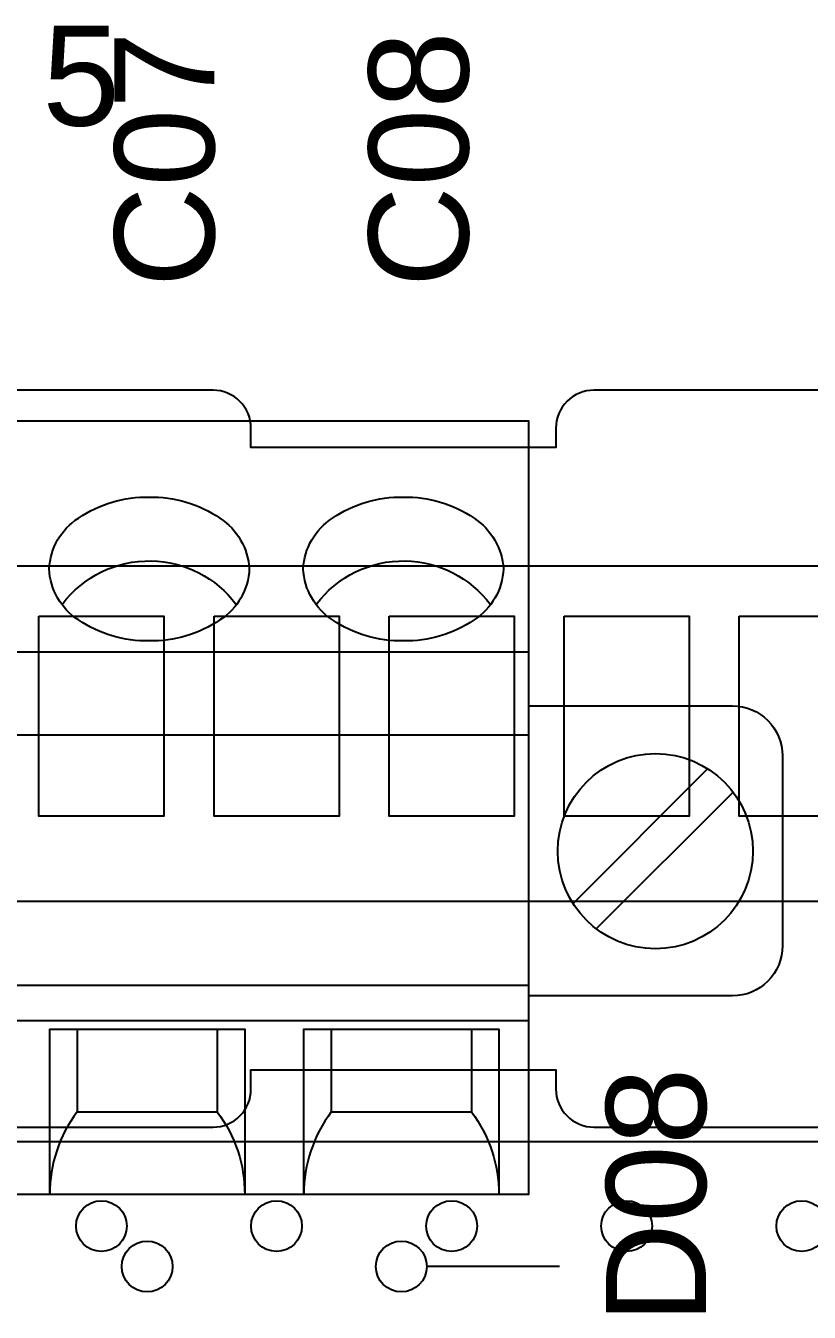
# Model space of a CAD drawing. Extents: x 0.3 to 23.7, y 0.2 to 17.8.
# Drawn here: x 19.408 to 20.025, y 4.316 to 5.329 of the extents above; entities that cross this region are included whole.
import ezdxf

# ---------------------------------------------------------------- set-up
doc = ezdxf.new("R2010")
doc.units = 0
doc.header["$MEASUREMENT"] = 0
for name, color, linetype in [('2_01__0-__EMPTY', 7, 'CONTINUOUS'), ('2_02__A-__SERIAL_COMMUNICA', 7, 'CONTINUOUS'), ('2_03__B-___3__DI___4__DO__', 7, 'CONTINUOUS'), ('2_04__1-___4__DI___4__DO_E', 7, 'CONTINUOUS'), ('2_05__C-___4__DI___4__DO_F', 7, 'CONTINUOUS'), ('2_06__D-___4__DI___3__DO_E', 7, 'CONTINUOUS'), ('2_07__2A___8__DO__ELECTROM', 7, 'CONTINUOUS'), ('2_08__2B___8__DO__ELECTROM', 7, 'CONTINUOUS'), ('2_09__2C___8__DO_ELECTROME', 7, 'CONTINUOUS'), ('2_10__2D___8__DO_ELECTROME', 7, 'CONTINUOUS'), ('2_11__2G___8__DO_ELECTROME', 7, 'CONTINUOUS'), ('2_12__3-___8__DI', 7, 'CONTINUOUS'), ('2_13__4-___14__DI', 7, 'CONTINUOUS'), ('2_14__5-___8__AI___20_MA_O', 7, 'CONTINUOUS'), ('2_15__6-___4__AI___4__AO__', 7, 'CONTINUOUS'), ('3_01__0-__EMPTY', 7, 'CONTINUOUS'), ('3_02__B-___3__DI___4__DO__', 7, 'CONTINUOUS'), ('3_03__1-___4__DI___4__DO_E', 7, 'CONTINUOUS'), ('3_04__C-___4__DI___4__DO_F', 7, 'CONTINUOUS'), ('3_05__D-___4__DI___3__DO_E', 7, 'CONTINUOUS'), ('3_06__2A___8__DO__ELECTROM', 7, 'CONTINUOUS'), ('3_07__2B___8__DO__ELECTROM', 7, 'CONTINUOUS'), ('3_08__2C___8__DO_ELECTROME', 7, 'CONTINUOUS'), ('3_09__2D___8__DO_ELECTROME', 7, 'CONTINUOUS'), ('3_10__2G___8__DO_ELECTROME', 7, 'CONTINUOUS'), ('3_11__3-___8__DI', 7, 'CONTINUOUS'), ('3_12__4-___14__DI', 7, 'CONTINUOUS'), ('3_13__5-___8__AI___20_MA_O', 7, 'CONTINUOUS'), ('3_14__6-___4__AI___4__AO__', 7, 'CONTINUOUS'), ('3_15__9-___10__RTD_INPUTS', 7, 'CONTINUOUS')]:
    doc.layers.add(name, color=color, linetype=linetype)
doc.styles.add('ARIAL', font='arial.ttf')

msp = doc.modelspace()

# ---------------------------------------------------------------- linework, layer by layer
at = {"layer": '3_01__0-__EMPTY'}
for points in [[(20.7508, 5.0419), (19.8555, 5.0419, 0.414214), (19.8256, 5.012), (19.8256, 4.9969), (19.5856, 4.9969), (19.5856, 5.012, 0.414214), (19.5558, 5.0419), (18.5905, 5.0419, 0.414214)], [(18.5905, 4.4619), (19.5558, 4.4619, 0.414214), (19.5856, 4.4918), (19.5856, 4.5069), (19.8256, 4.5069), (19.8256, 4.4918, 0.414214), (19.8555, 4.4619), (20.7508, 4.4619, 0.414214)]]:
    msp.add_lwpolyline(points, format="xyb", dxfattribs=at)
msp.add_lwpolyline([(19.8285, 4.3522), (19.7239, 4.3522)], dxfattribs=at)
for centre in [(19.5039, 4.3522), (19.7039, 4.3522)]:
    msp.add_circle(centre, 0.02, dxfattribs=at)
at = {"layer": '3_02__B-___3__DI___4__DO__'}
msp.add_lwpolyline([(18.2039, 5.0177), (19.8039, 5.0177), (19.8039, 4.4089), (18.2039, 4.4089)], close=True, dxfattribs=at)
for points in [[(19.4268, 4.9012, -0.244062), (19.4498, 4.9412, -0.154167), (19.5055, 4.9578, -0.154167), (19.5612, 4.9412, -0.236767), (19.5843, 4.9012, -0.24406), (19.5612, 4.8611, -0.154167), (19.5055, 4.8445, -0.154167), (19.4498, 4.8611, -0.244061)], [(19.6268, 4.9012, -0.244062), (19.6498, 4.9412, -0.154167), (19.7055, 4.9578, -0.154167), (19.7612, 4.9412, -0.236767), (19.7843, 4.9012, -0.24406), (19.7612, 4.8611, -0.154167), (19.7055, 4.8445, -0.154167), (19.6498, 4.8611, -0.244061)]]:
    msp.add_lwpolyline(points, format="xyb", close=True, dxfattribs=at)
for points in [[(19.4369, 4.8731, -0.001746), (19.437, 4.8733, -0.240907), (19.5071, 4.9075, -0.231198), (19.574, 4.8733, -0.005828), (19.5743, 4.8734)], [(19.6369, 4.8731, -0.001746), (19.637, 4.8733, -0.240907), (19.7071, 4.9075, -0.231198), (19.774, 4.8733, -0.005828), (19.7743, 4.8734)], [(19.8039, 4.7935), (19.9646, 4.7935, -0.414169), (20.0039, 4.7541), (20.0039, 4.6046, -0.414258), (19.9646, 4.5652), (19.8039, 4.5652)], [(19.4488, 4.539), (19.4488, 4.4739, 0.162853), (19.4272, 4.4089, 1.944453)], [(19.5591, 4.539), (19.5591, 4.4739, -0.162853), (19.5807, 4.4089, -1.944453)], [(19.6488, 4.539), (19.6488, 4.4739, 0.162853), (19.6272, 4.4089, 1.944453)], [(19.7591, 4.539), (19.7591, 4.4739, -0.162853), (19.7807, 4.4089, -1.944453)]]:
    msp.add_lwpolyline(points, format="xyb", dxfattribs=at)
for points in [[(18.2039, 4.8361), (19.8039, 4.8361)], [(18.2039, 4.7706), (19.8039, 4.7706)], [(19.8391, 4.638), (19.945, 4.7439)], [(19.8574, 4.618), (19.965, 4.7255)], [(18.2039, 4.5735), (19.8039, 4.5735)], [(18.2039, 4.5457), (19.8039, 4.5457)], [(19.4272, 4.4089), (19.4272, 4.539), (19.5807, 4.539), (19.5807, 4.4089)], [(19.6272, 4.4089), (19.6272, 4.539), (19.7807, 4.539), (19.7807, 4.4089)], [(19.4488, 4.4739), (19.5591, 4.4739)], [(19.6488, 4.4739), (19.7591, 4.4739)], [(19.8285, 4.3522), (19.7239, 4.3522)]]:
    msp.add_lwpolyline(points, dxfattribs=at)
for centre, radius in [((19.9039, 4.6791), 0.0768), ((19.5039, 4.3522), 0.02), ((19.7039, 4.3522), 0.02)]:
    msp.add_circle(centre, radius, dxfattribs=at)
at = {"layer": '3_03__1-___4__DI___4__DO_E'}
msp.add_lwpolyline([(18.2039, 5.0177), (19.8039, 5.0177), (19.8039, 4.4089), (18.2039, 4.4089)], close=True, dxfattribs=at)
for points in [[(19.4268, 4.9012, -0.244062), (19.4498, 4.9412, -0.154167), (19.5055, 4.9578, -0.154167), (19.5612, 4.9412, -0.236767), (19.5843, 4.9012, -0.24406), (19.5612, 4.8611, -0.154167), (19.5055, 4.8445, -0.154167), (19.4498, 4.8611, -0.244061)], [(19.6268, 4.9012, -0.244062), (19.6498, 4.9412, -0.154167), (19.7055, 4.9578, -0.154167), (19.7612, 4.9412, -0.236767), (19.7843, 4.9012, -0.24406), (19.7612, 4.8611, -0.154167), (19.7055, 4.8445, -0.154167), (19.6498, 4.8611, -0.244061)]]:
    msp.add_lwpolyline(points, format="xyb", close=True, dxfattribs=at)
for points in [[(19.4369, 4.8731, -0.001746), (19.437, 4.8733, -0.240907), (19.5071, 4.9075, -0.231198), (19.574, 4.8733, -0.005828), (19.5743, 4.8734)], [(19.6369, 4.8731, -0.001746), (19.637, 4.8733, -0.240907), (19.7071, 4.9075, -0.231198), (19.774, 4.8733, -0.005828), (19.7743, 4.8734)], [(19.8039, 4.7935), (19.9646, 4.7935, -0.414169), (20.0039, 4.7541), (20.0039, 4.6046, -0.414258), (19.9646, 4.5652), (19.8039, 4.5652)], [(19.4488, 4.539), (19.4488, 4.4739, 0.162853), (19.4272, 4.4089, 1.944453)], [(19.5591, 4.539), (19.5591, 4.4739, -0.162853), (19.5807, 4.4089, -1.944453)], [(19.6488, 4.539), (19.6488, 4.4739, 0.162853), (19.6272, 4.4089, 1.944453)], [(19.7591, 4.539), (19.7591, 4.4739, -0.162853), (19.7807, 4.4089, -1.944453)]]:
    msp.add_lwpolyline(points, format="xyb", dxfattribs=at)
for points in [[(18.2039, 4.8361), (19.8039, 4.8361)], [(18.2039, 4.7706), (19.8039, 4.7706)], [(19.8391, 4.638), (19.945, 4.7439)], [(19.8574, 4.618), (19.965, 4.7255)], [(18.2039, 4.5735), (19.8039, 4.5735)], [(18.2039, 4.5457), (19.8039, 4.5457)], [(19.4272, 4.4089), (19.4272, 4.539), (19.5807, 4.539), (19.5807, 4.4089)], [(19.6272, 4.4089), (19.6272, 4.539), (19.7807, 4.539), (19.7807, 4.4089)], [(19.4488, 4.4739), (19.5591, 4.4739)], [(19.6488, 4.4739), (19.7591, 4.4739)], [(19.8285, 4.3522), (19.7239, 4.3522)]]:
    msp.add_lwpolyline(points, dxfattribs=at)
for centre, radius in [((19.9039, 4.6791), 0.0768), ((19.5039, 4.3522), 0.02), ((19.7039, 4.3522), 0.02)]:
    msp.add_circle(centre, radius, dxfattribs=at)
at = {"layer": '3_04__C-___4__DI___4__DO_F'}
msp.add_lwpolyline([(18.2039, 5.0177), (19.8039, 5.0177), (19.8039, 4.4089), (18.2039, 4.4089)], close=True, dxfattribs=at)
for points in [[(19.4268, 4.9012, -0.244062), (19.4498, 4.9412, -0.154167), (19.5055, 4.9578, -0.154167), (19.5612, 4.9412, -0.236767), (19.5843, 4.9012, -0.24406), (19.5612, 4.8611, -0.154167), (19.5055, 4.8445, -0.154167), (19.4498, 4.8611, -0.244061)], [(19.6268, 4.9012, -0.244062), (19.6498, 4.9412, -0.154167), (19.7055, 4.9578, -0.154167), (19.7612, 4.9412, -0.236767), (19.7843, 4.9012, -0.24406), (19.7612, 4.8611, -0.154167), (19.7055, 4.8445, -0.154167), (19.6498, 4.8611, -0.244061)]]:
    msp.add_lwpolyline(points, format="xyb", close=True, dxfattribs=at)
for points in [[(19.4369, 4.8731, -0.001746), (19.437, 4.8733, -0.240907), (19.5071, 4.9075, -0.231198), (19.574, 4.8733, -0.005828), (19.5743, 4.8734)], [(19.6369, 4.8731, -0.001746), (19.637, 4.8733, -0.240907), (19.7071, 4.9075, -0.231198), (19.774, 4.8733, -0.005828), (19.7743, 4.8734)], [(19.8039, 4.7935), (19.9646, 4.7935, -0.414169), (20.0039, 4.7541), (20.0039, 4.6046, -0.414258), (19.9646, 4.5652), (19.8039, 4.5652)], [(19.4488, 4.539), (19.4488, 4.4739, 0.162853), (19.4272, 4.4089, 1.944453)], [(19.5591, 4.539), (19.5591, 4.4739, -0.162853), (19.5807, 4.4089, -1.944453)], [(19.6488, 4.539), (19.6488, 4.4739, 0.162853), (19.6272, 4.4089, 1.944453)], [(19.7591, 4.539), (19.7591, 4.4739, -0.162853), (19.7807, 4.4089, -1.944453)]]:
    msp.add_lwpolyline(points, format="xyb", dxfattribs=at)
for points in [[(18.2039, 4.8361), (19.8039, 4.8361)], [(18.2039, 4.7706), (19.8039, 4.7706)], [(19.8391, 4.638), (19.945, 4.7439)], [(19.8574, 4.618), (19.965, 4.7255)], [(18.2039, 4.5735), (19.8039, 4.5735)], [(18.2039, 4.5457), (19.8039, 4.5457)], [(19.4272, 4.4089), (19.4272, 4.539), (19.5807, 4.539), (19.5807, 4.4089)], [(19.6272, 4.4089), (19.6272, 4.539), (19.7807, 4.539), (19.7807, 4.4089)], [(19.4488, 4.4739), (19.5591, 4.4739)], [(19.6488, 4.4739), (19.7591, 4.4739)], [(19.8285, 4.3522), (19.7239, 4.3522)]]:
    msp.add_lwpolyline(points, dxfattribs=at)
for centre, radius in [((19.9039, 4.6791), 0.0768), ((19.5039, 4.3522), 0.02), ((19.7039, 4.3522), 0.02)]:
    msp.add_circle(centre, radius, dxfattribs=at)
at = {"layer": '3_05__D-___4__DI___3__DO_E'}
msp.add_lwpolyline([(18.2039, 5.0177), (19.8039, 5.0177), (19.8039, 4.4089), (18.2039, 4.4089)], close=True, dxfattribs=at)
for points in [[(19.4268, 4.9012, -0.244062), (19.4498, 4.9412, -0.154167), (19.5055, 4.9578, -0.154167), (19.5612, 4.9412, -0.236767), (19.5843, 4.9012, -0.24406), (19.5612, 4.8611, -0.154167), (19.5055, 4.8445, -0.154167), (19.4498, 4.8611, -0.244061)], [(19.6268, 4.9012, -0.244062), (19.6498, 4.9412, -0.154167), (19.7055, 4.9578, -0.154167), (19.7612, 4.9412, -0.236767), (19.7843, 4.9012, -0.24406), (19.7612, 4.8611, -0.154167), (19.7055, 4.8445, -0.154167), (19.6498, 4.8611, -0.244061)]]:
    msp.add_lwpolyline(points, format="xyb", close=True, dxfattribs=at)
for points in [[(19.4369, 4.8731, -0.001746), (19.437, 4.8733, -0.240907), (19.5071, 4.9075, -0.231198), (19.574, 4.8733, -0.005828), (19.5743, 4.8734)], [(19.6369, 4.8731, -0.001746), (19.637, 4.8733, -0.240907), (19.7071, 4.9075, -0.231198), (19.774, 4.8733, -0.005828), (19.7743, 4.8734)], [(19.8039, 4.7935), (19.9646, 4.7935, -0.414169), (20.0039, 4.7541), (20.0039, 4.6046, -0.414258), (19.9646, 4.5652), (19.8039, 4.5652)], [(19.4488, 4.539), (19.4488, 4.4739, 0.162853), (19.4272, 4.4089, 1.944453)], [(19.5591, 4.539), (19.5591, 4.4739, -0.162853), (19.5807, 4.4089, -1.944453)], [(19.6488, 4.539), (19.6488, 4.4739, 0.162853), (19.6272, 4.4089, 1.944453)], [(19.7591, 4.539), (19.7591, 4.4739, -0.162853), (19.7807, 4.4089, -1.944453)]]:
    msp.add_lwpolyline(points, format="xyb", dxfattribs=at)
for points in [[(18.2039, 4.8361), (19.8039, 4.8361)], [(18.2039, 4.7706), (19.8039, 4.7706)], [(19.8391, 4.638), (19.945, 4.7439)], [(19.8574, 4.618), (19.965, 4.7255)], [(18.2039, 4.5735), (19.8039, 4.5735)], [(18.2039, 4.5457), (19.8039, 4.5457)], [(19.4272, 4.4089), (19.4272, 4.539), (19.5807, 4.539), (19.5807, 4.4089)], [(19.6272, 4.4089), (19.6272, 4.539), (19.7807, 4.539), (19.7807, 4.4089)], [(19.4488, 4.4739), (19.5591, 4.4739)], [(19.6488, 4.4739), (19.7591, 4.4739)], [(19.8285, 4.3522), (19.7239, 4.3522)]]:
    msp.add_lwpolyline(points, dxfattribs=at)
for centre, radius in [((19.9039, 4.6791), 0.0768), ((19.5039, 4.3522), 0.02), ((19.7039, 4.3522), 0.02)]:
    msp.add_circle(centre, radius, dxfattribs=at)
at = {"layer": '3_06__2A___8__DO__ELECTROM'}
msp.add_lwpolyline([(18.2039, 5.0177), (19.8039, 5.0177), (19.8039, 4.4089), (18.2039, 4.4089)], close=True, dxfattribs=at)
for points in [[(19.4268, 4.9012, -0.244062), (19.4498, 4.9412, -0.154167), (19.5055, 4.9578, -0.154167), (19.5612, 4.9412, -0.236767), (19.5843, 4.9012, -0.24406), (19.5612, 4.8611, -0.154167), (19.5055, 4.8445, -0.154167), (19.4498, 4.8611, -0.244061)], [(19.6268, 4.9012, -0.244062), (19.6498, 4.9412, -0.154167), (19.7055, 4.9578, -0.154167), (19.7612, 4.9412, -0.236767), (19.7843, 4.9012, -0.24406), (19.7612, 4.8611, -0.154167), (19.7055, 4.8445, -0.154167), (19.6498, 4.8611, -0.244061)]]:
    msp.add_lwpolyline(points, format="xyb", close=True, dxfattribs=at)
for points in [[(19.4369, 4.8731, -0.001746), (19.437, 4.8733, -0.240907), (19.5071, 4.9075, -0.231198), (19.574, 4.8733, -0.005828), (19.5743, 4.8734)], [(19.6369, 4.8731, -0.001746), (19.637, 4.8733, -0.240907), (19.7071, 4.9075, -0.231198), (19.774, 4.8733, -0.005828), (19.7743, 4.8734)], [(19.8039, 4.7935), (19.9646, 4.7935, -0.414169), (20.0039, 4.7541), (20.0039, 4.6046, -0.414258), (19.9646, 4.5652), (19.8039, 4.5652)], [(19.4488, 4.539), (19.4488, 4.4739, 0.162853), (19.4272, 4.4089, 1.944453)], [(19.5591, 4.539), (19.5591, 4.4739, -0.162853), (19.5807, 4.4089, -1.944453)], [(19.6488, 4.539), (19.6488, 4.4739, 0.162853), (19.6272, 4.4089, 1.944453)], [(19.7591, 4.539), (19.7591, 4.4739, -0.162853), (19.7807, 4.4089, -1.944453)]]:
    msp.add_lwpolyline(points, format="xyb", dxfattribs=at)
for points in [[(18.2039, 4.8361), (19.8039, 4.8361)], [(18.2039, 4.7706), (19.8039, 4.7706)], [(19.8391, 4.638), (19.945, 4.7439)], [(19.8574, 4.618), (19.965, 4.7255)], [(18.2039, 4.5735), (19.8039, 4.5735)], [(18.2039, 4.5457), (19.8039, 4.5457)], [(19.4272, 4.4089), (19.4272, 4.539), (19.5807, 4.539), (19.5807, 4.4089)], [(19.6272, 4.4089), (19.6272, 4.539), (19.7807, 4.539), (19.7807, 4.4089)], [(19.4488, 4.4739), (19.5591, 4.4739)], [(19.6488, 4.4739), (19.7591, 4.4739)], [(19.8285, 4.3522), (19.7239, 4.3522)]]:
    msp.add_lwpolyline(points, dxfattribs=at)
for centre, radius in [((19.9039, 4.6791), 0.0768), ((19.5039, 4.3522), 0.02), ((19.7039, 4.3522), 0.02)]:
    msp.add_circle(centre, radius, dxfattribs=at)
at = {"layer": '3_07__2B___8__DO__ELECTROM'}
msp.add_lwpolyline([(18.2039, 5.0177), (19.8039, 5.0177), (19.8039, 4.4089), (18.2039, 4.4089)], close=True, dxfattribs=at)
for points in [[(19.4268, 4.9012, -0.244062), (19.4498, 4.9412, -0.154167), (19.5055, 4.9578, -0.154167), (19.5612, 4.9412, -0.236767), (19.5843, 4.9012, -0.24406), (19.5612, 4.8611, -0.154167), (19.5055, 4.8445, -0.154167), (19.4498, 4.8611, -0.244061)], [(19.6268, 4.9012, -0.244062), (19.6498, 4.9412, -0.154167), (19.7055, 4.9578, -0.154167), (19.7612, 4.9412, -0.236767), (19.7843, 4.9012, -0.24406), (19.7612, 4.8611, -0.154167), (19.7055, 4.8445, -0.154167), (19.6498, 4.8611, -0.244061)]]:
    msp.add_lwpolyline(points, format="xyb", close=True, dxfattribs=at)
for points in [[(19.4369, 4.8731, -0.001746), (19.437, 4.8733, -0.240907), (19.5071, 4.9075, -0.231198), (19.574, 4.8733, -0.005828), (19.5743, 4.8734)], [(19.6369, 4.8731, -0.001746), (19.637, 4.8733, -0.240907), (19.7071, 4.9075, -0.231198), (19.774, 4.8733, -0.005828), (19.7743, 4.8734)], [(19.8039, 4.7935), (19.9646, 4.7935, -0.414169), (20.0039, 4.7541), (20.0039, 4.6046, -0.414258), (19.9646, 4.5652), (19.8039, 4.5652)], [(19.4488, 4.539), (19.4488, 4.4739, 0.162853), (19.4272, 4.4089, 1.944453)], [(19.5591, 4.539), (19.5591, 4.4739, -0.162853), (19.5807, 4.4089, -1.944453)], [(19.6488, 4.539), (19.6488, 4.4739, 0.162853), (19.6272, 4.4089, 1.944453)], [(19.7591, 4.539), (19.7591, 4.4739, -0.162853), (19.7807, 4.4089, -1.944453)]]:
    msp.add_lwpolyline(points, format="xyb", dxfattribs=at)
for points in [[(18.2039, 4.8361), (19.8039, 4.8361)], [(18.2039, 4.7706), (19.8039, 4.7706)], [(19.8391, 4.638), (19.945, 4.7439)], [(19.8574, 4.618), (19.965, 4.7255)], [(18.2039, 4.5735), (19.8039, 4.5735)], [(18.2039, 4.5457), (19.8039, 4.5457)], [(19.4272, 4.4089), (19.4272, 4.539), (19.5807, 4.539), (19.5807, 4.4089)], [(19.6272, 4.4089), (19.6272, 4.539), (19.7807, 4.539), (19.7807, 4.4089)], [(19.4488, 4.4739), (19.5591, 4.4739)], [(19.6488, 4.4739), (19.7591, 4.4739)], [(19.8285, 4.3522), (19.7239, 4.3522)]]:
    msp.add_lwpolyline(points, dxfattribs=at)
for centre, radius in [((19.9039, 4.6791), 0.0768), ((19.5039, 4.3522), 0.02), ((19.7039, 4.3522), 0.02)]:
    msp.add_circle(centre, radius, dxfattribs=at)
at = {"layer": '3_08__2C___8__DO_ELECTROME'}
msp.add_lwpolyline([(18.2039, 5.0177), (19.8039, 5.0177), (19.8039, 4.4089), (18.2039, 4.4089)], close=True, dxfattribs=at)
for points in [[(19.4268, 4.9012, -0.244062), (19.4498, 4.9412, -0.154167), (19.5055, 4.9578, -0.154167), (19.5612, 4.9412, -0.236767), (19.5843, 4.9012, -0.24406), (19.5612, 4.8611, -0.154167), (19.5055, 4.8445, -0.154167), (19.4498, 4.8611, -0.244061)], [(19.6268, 4.9012, -0.244062), (19.6498, 4.9412, -0.154167), (19.7055, 4.9578, -0.154167), (19.7612, 4.9412, -0.236767), (19.7843, 4.9012, -0.24406), (19.7612, 4.8611, -0.154167), (19.7055, 4.8445, -0.154167), (19.6498, 4.8611, -0.244061)]]:
    msp.add_lwpolyline(points, format="xyb", close=True, dxfattribs=at)
for points in [[(19.4369, 4.8731, -0.001746), (19.437, 4.8733, -0.240907), (19.5071, 4.9075, -0.231198), (19.574, 4.8733, -0.005828), (19.5743, 4.8734)], [(19.6369, 4.8731, -0.001746), (19.637, 4.8733, -0.240907), (19.7071, 4.9075, -0.231198), (19.774, 4.8733, -0.005828), (19.7743, 4.8734)], [(19.8039, 4.7935), (19.9646, 4.7935, -0.414169), (20.0039, 4.7541), (20.0039, 4.6046, -0.414258), (19.9646, 4.5652), (19.8039, 4.5652)], [(19.4488, 4.539), (19.4488, 4.4739, 0.162853), (19.4272, 4.4089, 1.944453)], [(19.5591, 4.539), (19.5591, 4.4739, -0.162853), (19.5807, 4.4089, -1.944453)], [(19.6488, 4.539), (19.6488, 4.4739, 0.162853), (19.6272, 4.4089, 1.944453)], [(19.7591, 4.539), (19.7591, 4.4739, -0.162853), (19.7807, 4.4089, -1.944453)]]:
    msp.add_lwpolyline(points, format="xyb", dxfattribs=at)
for points in [[(18.2039, 4.8361), (19.8039, 4.8361)], [(18.2039, 4.7706), (19.8039, 4.7706)], [(19.8391, 4.638), (19.945, 4.7439)], [(19.8574, 4.618), (19.965, 4.7255)], [(18.2039, 4.5735), (19.8039, 4.5735)], [(18.2039, 4.5457), (19.8039, 4.5457)], [(19.4272, 4.4089), (19.4272, 4.539), (19.5807, 4.539), (19.5807, 4.4089)], [(19.6272, 4.4089), (19.6272, 4.539), (19.7807, 4.539), (19.7807, 4.4089)], [(19.4488, 4.4739), (19.5591, 4.4739)], [(19.6488, 4.4739), (19.7591, 4.4739)], [(19.8285, 4.3522), (19.7239, 4.3522)]]:
    msp.add_lwpolyline(points, dxfattribs=at)
for centre, radius in [((19.9039, 4.6791), 0.0768), ((19.5039, 4.3522), 0.02), ((19.7039, 4.3522), 0.02)]:
    msp.add_circle(centre, radius, dxfattribs=at)
at = {"layer": '3_09__2D___8__DO_ELECTROME'}
msp.add_lwpolyline([(18.2039, 5.0177), (19.8039, 5.0177), (19.8039, 4.4089), (18.2039, 4.4089)], close=True, dxfattribs=at)
for points in [[(19.4268, 4.9012, -0.244062), (19.4498, 4.9412, -0.154167), (19.5055, 4.9578, -0.154167), (19.5612, 4.9412, -0.236767), (19.5843, 4.9012, -0.24406), (19.5612, 4.8611, -0.154167), (19.5055, 4.8445, -0.154167), (19.4498, 4.8611, -0.244061)], [(19.6268, 4.9012, -0.244062), (19.6498, 4.9412, -0.154167), (19.7055, 4.9578, -0.154167), (19.7612, 4.9412, -0.236767), (19.7843, 4.9012, -0.24406), (19.7612, 4.8611, -0.154167), (19.7055, 4.8445, -0.154167), (19.6498, 4.8611, -0.244061)]]:
    msp.add_lwpolyline(points, format="xyb", close=True, dxfattribs=at)
for points in [[(19.4369, 4.8731, -0.001746), (19.437, 4.8733, -0.240907), (19.5071, 4.9075, -0.231198), (19.574, 4.8733, -0.005828), (19.5743, 4.8734)], [(19.6369, 4.8731, -0.001746), (19.637, 4.8733, -0.240907), (19.7071, 4.9075, -0.231198), (19.774, 4.8733, -0.005828), (19.7743, 4.8734)], [(19.8039, 4.7935), (19.9646, 4.7935, -0.414169), (20.0039, 4.7541), (20.0039, 4.6046, -0.414258), (19.9646, 4.5652), (19.8039, 4.5652)], [(19.4488, 4.539), (19.4488, 4.4739, 0.162853), (19.4272, 4.4089, 1.944453)], [(19.5591, 4.539), (19.5591, 4.4739, -0.162853), (19.5807, 4.4089, -1.944453)], [(19.6488, 4.539), (19.6488, 4.4739, 0.162853), (19.6272, 4.4089, 1.944453)], [(19.7591, 4.539), (19.7591, 4.4739, -0.162853), (19.7807, 4.4089, -1.944453)]]:
    msp.add_lwpolyline(points, format="xyb", dxfattribs=at)
for points in [[(18.2039, 4.8361), (19.8039, 4.8361)], [(18.2039, 4.7706), (19.8039, 4.7706)], [(19.8391, 4.638), (19.945, 4.7439)], [(19.8574, 4.618), (19.965, 4.7255)], [(18.2039, 4.5735), (19.8039, 4.5735)], [(18.2039, 4.5457), (19.8039, 4.5457)], [(19.4272, 4.4089), (19.4272, 4.539), (19.5807, 4.539), (19.5807, 4.4089)], [(19.6272, 4.4089), (19.6272, 4.539), (19.7807, 4.539), (19.7807, 4.4089)], [(19.4488, 4.4739), (19.5591, 4.4739)], [(19.6488, 4.4739), (19.7591, 4.4739)], [(19.8285, 4.3522), (19.7239, 4.3522)]]:
    msp.add_lwpolyline(points, dxfattribs=at)
for centre, radius in [((19.9039, 4.6791), 0.0768), ((19.5039, 4.3522), 0.02), ((19.7039, 4.3522), 0.02)]:
    msp.add_circle(centre, radius, dxfattribs=at)
at = {"layer": '3_10__2G___8__DO_ELECTROME'}
msp.add_lwpolyline([(18.2039, 5.0177), (19.8039, 5.0177), (19.8039, 4.4089), (18.2039, 4.4089)], close=True, dxfattribs=at)
for points in [[(19.4268, 4.9012, -0.244062), (19.4498, 4.9412, -0.154167), (19.5055, 4.9578, -0.154167), (19.5612, 4.9412, -0.236767), (19.5843, 4.9012, -0.24406), (19.5612, 4.8611, -0.154167), (19.5055, 4.8445, -0.154167), (19.4498, 4.8611, -0.244061)], [(19.6268, 4.9012, -0.244062), (19.6498, 4.9412, -0.154167), (19.7055, 4.9578, -0.154167), (19.7612, 4.9412, -0.236767), (19.7843, 4.9012, -0.24406), (19.7612, 4.8611, -0.154167), (19.7055, 4.8445, -0.154167), (19.6498, 4.8611, -0.244061)]]:
    msp.add_lwpolyline(points, format="xyb", close=True, dxfattribs=at)
for points in [[(19.4369, 4.8731, -0.001746), (19.437, 4.8733, -0.240907), (19.5071, 4.9075, -0.231198), (19.574, 4.8733, -0.005828), (19.5743, 4.8734)], [(19.6369, 4.8731, -0.001746), (19.637, 4.8733, -0.240907), (19.7071, 4.9075, -0.231198), (19.774, 4.8733, -0.005828), (19.7743, 4.8734)], [(19.8039, 4.7935), (19.9646, 4.7935, -0.414169), (20.0039, 4.7541), (20.0039, 4.6046, -0.414258), (19.9646, 4.5652), (19.8039, 4.5652)], [(19.4488, 4.539), (19.4488, 4.4739, 0.162853), (19.4272, 4.4089, 1.944453)], [(19.5591, 4.539), (19.5591, 4.4739, -0.162853), (19.5807, 4.4089, -1.944453)], [(19.6488, 4.539), (19.6488, 4.4739, 0.162853), (19.6272, 4.4089, 1.944453)], [(19.7591, 4.539), (19.7591, 4.4739, -0.162853), (19.7807, 4.4089, -1.944453)]]:
    msp.add_lwpolyline(points, format="xyb", dxfattribs=at)
for points in [[(18.2039, 4.8361), (19.8039, 4.8361)], [(18.2039, 4.7706), (19.8039, 4.7706)], [(19.8391, 4.638), (19.945, 4.7439)], [(19.8574, 4.618), (19.965, 4.7255)], [(18.2039, 4.5735), (19.8039, 4.5735)], [(18.2039, 4.5457), (19.8039, 4.5457)], [(19.4272, 4.4089), (19.4272, 4.539), (19.5807, 4.539), (19.5807, 4.4089)], [(19.6272, 4.4089), (19.6272, 4.539), (19.7807, 4.539), (19.7807, 4.4089)], [(19.4488, 4.4739), (19.5591, 4.4739)], [(19.6488, 4.4739), (19.7591, 4.4739)], [(19.8285, 4.3522), (19.7239, 4.3522)]]:
    msp.add_lwpolyline(points, dxfattribs=at)
for centre, radius in [((19.9039, 4.6791), 0.0768), ((19.5039, 4.3522), 0.02), ((19.7039, 4.3522), 0.02)]:
    msp.add_circle(centre, radius, dxfattribs=at)
at = {"layer": '3_11__3-___8__DI'}
msp.add_lwpolyline([(18.2039, 5.0177), (19.8039, 5.0177), (19.8039, 4.4089), (18.2039, 4.4089)], close=True, dxfattribs=at)
for points in [[(19.4268, 4.9012, -0.244062), (19.4498, 4.9412, -0.154167), (19.5055, 4.9578, -0.154167), (19.5612, 4.9412, -0.236767), (19.5843, 4.9012, -0.24406), (19.5612, 4.8611, -0.154167), (19.5055, 4.8445, -0.154167), (19.4498, 4.8611, -0.244061)], [(19.6268, 4.9012, -0.244062), (19.6498, 4.9412, -0.154167), (19.7055, 4.9578, -0.154167), (19.7612, 4.9412, -0.236767), (19.7843, 4.9012, -0.24406), (19.7612, 4.8611, -0.154167), (19.7055, 4.8445, -0.154167), (19.6498, 4.8611, -0.244061)]]:
    msp.add_lwpolyline(points, format="xyb", close=True, dxfattribs=at)
for points in [[(19.4369, 4.8731, -0.001746), (19.437, 4.8733, -0.240907), (19.5071, 4.9075, -0.231198), (19.574, 4.8733, -0.005828), (19.5743, 4.8734)], [(19.6369, 4.8731, -0.001746), (19.637, 4.8733, -0.240907), (19.7071, 4.9075, -0.231198), (19.774, 4.8733, -0.005828), (19.7743, 4.8734)], [(19.8039, 4.7935), (19.9646, 4.7935, -0.414169), (20.0039, 4.7541), (20.0039, 4.6046, -0.414258), (19.9646, 4.5652), (19.8039, 4.5652)], [(19.4488, 4.539), (19.4488, 4.4739, 0.162853), (19.4272, 4.4089, 1.944453)], [(19.5591, 4.539), (19.5591, 4.4739, -0.162853), (19.5807, 4.4089, -1.944453)], [(19.6488, 4.539), (19.6488, 4.4739, 0.162853), (19.6272, 4.4089, 1.944453)], [(19.7591, 4.539), (19.7591, 4.4739, -0.162853), (19.7807, 4.4089, -1.944453)]]:
    msp.add_lwpolyline(points, format="xyb", dxfattribs=at)
for points in [[(18.2039, 4.8361), (19.8039, 4.8361)], [(18.2039, 4.7706), (19.8039, 4.7706)], [(19.8391, 4.638), (19.945, 4.7439)], [(19.8574, 4.618), (19.965, 4.7255)], [(18.2039, 4.5735), (19.8039, 4.5735)], [(18.2039, 4.5457), (19.8039, 4.5457)], [(19.4272, 4.4089), (19.4272, 4.539), (19.5807, 4.539), (19.5807, 4.4089)], [(19.6272, 4.4089), (19.6272, 4.539), (19.7807, 4.539), (19.7807, 4.4089)], [(19.4488, 4.4739), (19.5591, 4.4739)], [(19.6488, 4.4739), (19.7591, 4.4739)], [(19.8285, 4.3522), (19.7239, 4.3522)]]:
    msp.add_lwpolyline(points, dxfattribs=at)
for centre, radius in [((19.9039, 4.6791), 0.0768), ((19.5039, 4.3522), 0.02), ((19.7039, 4.3522), 0.02)]:
    msp.add_circle(centre, radius, dxfattribs=at)
at = {"layer": '3_12__4-___14__DI'}
msp.add_lwpolyline([(18.2039, 5.0177), (19.8039, 5.0177), (19.8039, 4.4089), (18.2039, 4.4089)], close=True, dxfattribs=at)
for points in [[(19.4268, 4.9012, -0.244062), (19.4498, 4.9412, -0.154167), (19.5055, 4.9578, -0.154167), (19.5612, 4.9412, -0.236767), (19.5843, 4.9012, -0.24406), (19.5612, 4.8611, -0.154167), (19.5055, 4.8445, -0.154167), (19.4498, 4.8611, -0.244061)], [(19.6268, 4.9012, -0.244062), (19.6498, 4.9412, -0.154167), (19.7055, 4.9578, -0.154167), (19.7612, 4.9412, -0.236767), (19.7843, 4.9012, -0.24406), (19.7612, 4.8611, -0.154167), (19.7055, 4.8445, -0.154167), (19.6498, 4.8611, -0.244061)]]:
    msp.add_lwpolyline(points, format="xyb", close=True, dxfattribs=at)
for points in [[(19.4369, 4.8731, -0.001746), (19.437, 4.8733, -0.240907), (19.5071, 4.9075, -0.231198), (19.574, 4.8733, -0.005828), (19.5743, 4.8734)], [(19.6369, 4.8731, -0.001746), (19.637, 4.8733, -0.240907), (19.7071, 4.9075, -0.231198), (19.774, 4.8733, -0.005828), (19.7743, 4.8734)], [(19.8039, 4.7935), (19.9646, 4.7935, -0.414169), (20.0039, 4.7541), (20.0039, 4.6046, -0.414258), (19.9646, 4.5652), (19.8039, 4.5652)], [(19.4488, 4.539), (19.4488, 4.4739, 0.162853), (19.4272, 4.4089, 1.944453)], [(19.5591, 4.539), (19.5591, 4.4739, -0.162853), (19.5807, 4.4089, -1.944453)], [(19.6488, 4.539), (19.6488, 4.4739, 0.162853), (19.6272, 4.4089, 1.944453)], [(19.7591, 4.539), (19.7591, 4.4739, -0.162853), (19.7807, 4.4089, -1.944453)]]:
    msp.add_lwpolyline(points, format="xyb", dxfattribs=at)
for points in [[(18.2039, 4.8361), (19.8039, 4.8361)], [(18.2039, 4.7706), (19.8039, 4.7706)], [(19.8391, 4.638), (19.945, 4.7439)], [(19.8574, 4.618), (19.965, 4.7255)], [(18.2039, 4.5735), (19.8039, 4.5735)], [(18.2039, 4.5457), (19.8039, 4.5457)], [(19.4272, 4.4089), (19.4272, 4.539), (19.5807, 4.539), (19.5807, 4.4089)], [(19.6272, 4.4089), (19.6272, 4.539), (19.7807, 4.539), (19.7807, 4.4089)], [(19.4488, 4.4739), (19.5591, 4.4739)], [(19.6488, 4.4739), (19.7591, 4.4739)], [(19.8285, 4.3522), (19.7239, 4.3522)]]:
    msp.add_lwpolyline(points, dxfattribs=at)
for centre, radius in [((19.9039, 4.6791), 0.0768), ((19.5039, 4.3522), 0.02), ((19.7039, 4.3522), 0.02)]:
    msp.add_circle(centre, radius, dxfattribs=at)
at = {"layer": '3_13__5-___8__AI___20_MA_O'}
msp.add_lwpolyline([(18.2039, 5.0177), (19.8039, 5.0177), (19.8039, 4.4089), (18.2039, 4.4089)], close=True, dxfattribs=at)
for points in [[(19.4268, 4.9012, -0.244062), (19.4498, 4.9412, -0.154167), (19.5055, 4.9578, -0.154167), (19.5612, 4.9412, -0.236767), (19.5843, 4.9012, -0.24406), (19.5612, 4.8611, -0.154167), (19.5055, 4.8445, -0.154167), (19.4498, 4.8611, -0.244061)], [(19.6268, 4.9012, -0.244062), (19.6498, 4.9412, -0.154167), (19.7055, 4.9578, -0.154167), (19.7612, 4.9412, -0.236767), (19.7843, 4.9012, -0.24406), (19.7612, 4.8611, -0.154167), (19.7055, 4.8445, -0.154167), (19.6498, 4.8611, -0.244061)]]:
    msp.add_lwpolyline(points, format="xyb", close=True, dxfattribs=at)
for points in [[(19.4369, 4.8731, -0.001746), (19.437, 4.8733, -0.240907), (19.5071, 4.9075, -0.231198), (19.574, 4.8733, -0.005828), (19.5743, 4.8734)], [(19.6369, 4.8731, -0.001746), (19.637, 4.8733, -0.240907), (19.7071, 4.9075, -0.231198), (19.774, 4.8733, -0.005828), (19.7743, 4.8734)], [(19.8039, 4.7935), (19.9646, 4.7935, -0.414169), (20.0039, 4.7541), (20.0039, 4.6046, -0.414258), (19.9646, 4.5652), (19.8039, 4.5652)], [(19.4488, 4.539), (19.4488, 4.4739, 0.162853), (19.4272, 4.4089, 1.944453)], [(19.5591, 4.539), (19.5591, 4.4739, -0.162853), (19.5807, 4.4089, -1.944453)], [(19.6488, 4.539), (19.6488, 4.4739, 0.162853), (19.6272, 4.4089, 1.944453)], [(19.7591, 4.539), (19.7591, 4.4739, -0.162853), (19.7807, 4.4089, -1.944453)]]:
    msp.add_lwpolyline(points, format="xyb", dxfattribs=at)
for points in [[(18.2039, 4.8361), (19.8039, 4.8361)], [(18.2039, 4.7706), (19.8039, 4.7706)], [(19.8391, 4.638), (19.945, 4.7439)], [(19.8574, 4.618), (19.965, 4.7255)], [(18.2039, 4.5735), (19.8039, 4.5735)], [(18.2039, 4.5457), (19.8039, 4.5457)], [(19.4272, 4.4089), (19.4272, 4.539), (19.5807, 4.539), (19.5807, 4.4089)], [(19.6272, 4.4089), (19.6272, 4.539), (19.7807, 4.539), (19.7807, 4.4089)], [(19.4488, 4.4739), (19.5591, 4.4739)], [(19.6488, 4.4739), (19.7591, 4.4739)], [(19.8285, 4.3522), (19.7239, 4.3522)]]:
    msp.add_lwpolyline(points, dxfattribs=at)
for centre, radius in [((19.9039, 4.6791), 0.0768), ((19.5039, 4.3522), 0.02), ((19.7039, 4.3522), 0.02)]:
    msp.add_circle(centre, radius, dxfattribs=at)
at = {"layer": '3_14__6-___4__AI___4__AO__'}
msp.add_lwpolyline([(18.2039, 5.0177), (19.8039, 5.0177), (19.8039, 4.4089), (18.2039, 4.4089)], close=True, dxfattribs=at)
for points in [[(19.4268, 4.9012, -0.244062), (19.4498, 4.9412, -0.154167), (19.5055, 4.9578, -0.154167), (19.5612, 4.9412, -0.236767), (19.5843, 4.9012, -0.24406), (19.5612, 4.8611, -0.154167), (19.5055, 4.8445, -0.154167), (19.4498, 4.8611, -0.244061)], [(19.6268, 4.9012, -0.244062), (19.6498, 4.9412, -0.154167), (19.7055, 4.9578, -0.154167), (19.7612, 4.9412, -0.236767), (19.7843, 4.9012, -0.24406), (19.7612, 4.8611, -0.154167), (19.7055, 4.8445, -0.154167), (19.6498, 4.8611, -0.244061)]]:
    msp.add_lwpolyline(points, format="xyb", close=True, dxfattribs=at)
for points in [[(19.4369, 4.8731, -0.001746), (19.437, 4.8733, -0.240907), (19.5071, 4.9075, -0.231198), (19.574, 4.8733, -0.005828), (19.5743, 4.8734)], [(19.6369, 4.8731, -0.001746), (19.637, 4.8733, -0.240907), (19.7071, 4.9075, -0.231198), (19.774, 4.8733, -0.005828), (19.7743, 4.8734)], [(19.8039, 4.7935), (19.9646, 4.7935, -0.414169), (20.0039, 4.7541), (20.0039, 4.6046, -0.414258), (19.9646, 4.5652), (19.8039, 4.5652)], [(19.4488, 4.539), (19.4488, 4.4739, 0.162853), (19.4272, 4.4089, 1.944453)], [(19.5591, 4.539), (19.5591, 4.4739, -0.162853), (19.5807, 4.4089, -1.944453)], [(19.6488, 4.539), (19.6488, 4.4739, 0.162853), (19.6272, 4.4089, 1.944453)], [(19.7591, 4.539), (19.7591, 4.4739, -0.162853), (19.7807, 4.4089, -1.944453)]]:
    msp.add_lwpolyline(points, format="xyb", dxfattribs=at)
for points in [[(18.2039, 4.8361), (19.8039, 4.8361)], [(18.2039, 4.7706), (19.8039, 4.7706)], [(19.8391, 4.638), (19.945, 4.7439)], [(19.8574, 4.618), (19.965, 4.7255)], [(18.2039, 4.5735), (19.8039, 4.5735)], [(18.2039, 4.5457), (19.8039, 4.5457)], [(19.4272, 4.4089), (19.4272, 4.539), (19.5807, 4.539), (19.5807, 4.4089)], [(19.6272, 4.4089), (19.6272, 4.539), (19.7807, 4.539), (19.7807, 4.4089)], [(19.4488, 4.4739), (19.5591, 4.4739)], [(19.6488, 4.4739), (19.7591, 4.4739)], [(19.8285, 4.3522), (19.7239, 4.3522)]]:
    msp.add_lwpolyline(points, dxfattribs=at)
for centre, radius in [((19.9039, 4.6791), 0.0768), ((19.5039, 4.3522), 0.02), ((19.7039, 4.3522), 0.02)]:
    msp.add_circle(centre, radius, dxfattribs=at)
at = {"layer": '3_15__9-___10__RTD_INPUTS'}
for points in [[(18.0112, 4.4507), (20.0978, 4.4507), (20.0978, 4.9035), (18.0112, 4.9035)], [(19.4187, 4.8641), (19.5171, 4.8641), (19.5171, 4.7066), (19.4187, 4.7066)], [(19.5565, 4.8641), (19.6549, 4.8641), (19.6549, 4.7066), (19.5565, 4.7066)], [(19.6943, 4.8641), (19.7927, 4.8641), (19.7927, 4.7066), (19.6943, 4.7066)], [(19.8321, 4.8641), (19.9305, 4.8641), (19.9305, 4.7066), (19.8321, 4.7066)], [(19.9699, 4.8641), (20.0683, 4.8641), (20.0683, 4.7066), (19.9699, 4.7066)]]:
    msp.add_lwpolyline(points, close=True, dxfattribs=at)
msp.add_lwpolyline([(18.0112, 4.6397), (20.0978, 4.6397)], dxfattribs=at)
for centre in [(19.4679, 4.384), (19.6057, 4.384), (19.7435, 4.384), (19.8813, 4.384), (20.0191, 4.384)]:
    msp.add_circle(centre, 0.02, dxfattribs=at)

# ---------------------------------------------------------------- texts
at = {"layer": '2_01__0-__EMPTY', "style": 'ARIAL'}
for s, p in [('C07', (19.5568, 5.1229)), ('C08', (19.7568, 5.1229))]:
    msp.add_text(s, height=0.07867, rotation=90, dxfattribs=at).set_placement(p)
at = {"layer": '2_02__A-__SERIAL_COMMUNICA', "style": 'ARIAL'}
msp.add_text('5', height=0.0787, dxfattribs=at).set_placement((19.4214, 5.2501))
at = {"layer": '2_03__B-___3__DI___4__DO__', "style": 'ARIAL'}
for s, p in [('C07', (19.5568, 5.1229)), ('C08', (19.7568, 5.1229))]:
    msp.add_text(s, height=0.07867, rotation=90, dxfattribs=at).set_placement(p)
at = {"layer": '2_04__1-___4__DI___4__DO_E', "style": 'ARIAL'}
for s, p in [('C07', (19.5568, 5.1229)), ('C08', (19.7568, 5.1229))]:
    msp.add_text(s, height=0.07867, rotation=90, dxfattribs=at).set_placement(p)
at = {"layer": '2_05__C-___4__DI___4__DO_F', "style": 'ARIAL'}
for s, p in [('C07', (19.5568, 5.1229)), ('C08', (19.7568, 5.1229))]:
    msp.add_text(s, height=0.07867, rotation=90, dxfattribs=at).set_placement(p)
at = {"layer": '2_06__D-___4__DI___3__DO_E', "style": 'ARIAL'}
for s, p in [('C07', (19.5568, 5.1229)), ('C08', (19.7568, 5.1229))]:
    msp.add_text(s, height=0.07867, rotation=90, dxfattribs=at).set_placement(p)
at = {"layer": '2_07__2A___8__DO__ELECTROM', "style": 'ARIAL'}
for s, p in [('C07', (19.5568, 5.1229)), ('C08', (19.7568, 5.1229))]:
    msp.add_text(s, height=0.07867, rotation=90, dxfattribs=at).set_placement(p)
at = {"layer": '2_08__2B___8__DO__ELECTROM', "style": 'ARIAL'}
for s, p in [('C07', (19.5568, 5.1229)), ('C08', (19.7568, 5.1229))]:
    msp.add_text(s, height=0.07867, rotation=90, dxfattribs=at).set_placement(p)
at = {"layer": '2_09__2C___8__DO_ELECTROME', "style": 'ARIAL'}
for s, p in [('C07', (19.5568, 5.1229)), ('C08', (19.7568, 5.1229))]:
    msp.add_text(s, height=0.07867, rotation=90, dxfattribs=at).set_placement(p)
at = {"layer": '2_10__2D___8__DO_ELECTROME', "style": 'ARIAL'}
for s, p in [('C07', (19.5568, 5.1229)), ('C08', (19.7568, 5.1229))]:
    msp.add_text(s, height=0.07867, rotation=90, dxfattribs=at).set_placement(p)
at = {"layer": '2_11__2G___8__DO_ELECTROME', "style": 'ARIAL'}
for s, p in [('C07', (19.5568, 5.1229)), ('C08', (19.7568, 5.1229))]:
    msp.add_text(s, height=0.07867, rotation=90, dxfattribs=at).set_placement(p)
at = {"layer": '2_12__3-___8__DI', "style": 'ARIAL'}
for s, p in [('C07', (19.5568, 5.1229)), ('C08', (19.7568, 5.1229))]:
    msp.add_text(s, height=0.07867, rotation=90, dxfattribs=at).set_placement(p)
at = {"layer": '2_13__4-___14__DI', "style": 'ARIAL'}
for s, p in [('C07', (19.5568, 5.1229)), ('C08', (19.7568, 5.1229))]:
    msp.add_text(s, height=0.07867, rotation=90, dxfattribs=at).set_placement(p)
at = {"layer": '2_14__5-___8__AI___20_MA_O', "style": 'ARIAL'}
for s, p in [('C07', (19.5568, 5.1229)), ('C08', (19.7568, 5.1229))]:
    msp.add_text(s, height=0.07867, rotation=90, dxfattribs=at).set_placement(p)
at = {"layer": '2_15__6-___4__AI___4__AO__', "style": 'ARIAL'}
for s, p in [('C07', (19.5568, 5.1229)), ('C08', (19.7568, 5.1229))]:
    msp.add_text(s, height=0.07867, rotation=90, dxfattribs=at).set_placement(p)
at = {"layer": '3_01__0-__EMPTY', "style": 'ARIAL'}
msp.add_text('D0', height=0.07867, rotation=90, dxfattribs=at).set_placement((19.9437, 4.3072))
at = {"layer": '3_02__B-___3__DI___4__DO__', "style": 'ARIAL'}
msp.add_text('D08', height=0.07867, rotation=90, dxfattribs=at).set_placement((19.9437, 4.3072))
at = {"layer": '3_03__1-___4__DI___4__DO_E', "style": 'ARIAL'}
msp.add_text('D08', height=0.07867, rotation=90, dxfattribs=at).set_placement((19.9437, 4.3072))
at = {"layer": '3_04__C-___4__DI___4__DO_F', "style": 'ARIAL'}
msp.add_text('D08', height=0.07867, rotation=90, dxfattribs=at).set_placement((19.9437, 4.3072))
at = {"layer": '3_05__D-___4__DI___3__DO_E', "style": 'ARIAL'}
msp.add_text('D08', height=0.07867, rotation=90, dxfattribs=at).set_placement((19.9437, 4.3072))
at = {"layer": '3_06__2A___8__DO__ELECTROM', "style": 'ARIAL'}
msp.add_text('D08', height=0.07867, rotation=90, dxfattribs=at).set_placement((19.9437, 4.3072))
at = {"layer": '3_07__2B___8__DO__ELECTROM', "style": 'ARIAL'}
msp.add_text('D08', height=0.07867, rotation=90, dxfattribs=at).set_placement((19.9437, 4.3072))
at = {"layer": '3_08__2C___8__DO_ELECTROME', "style": 'ARIAL'}
msp.add_text('D08', height=0.07867, rotation=90, dxfattribs=at).set_placement((19.9437, 4.3072))
at = {"layer": '3_09__2D___8__DO_ELECTROME', "style": 'ARIAL'}
msp.add_text('D08', height=0.07867, rotation=90, dxfattribs=at).set_placement((19.9437, 4.3072))
at = {"layer": '3_10__2G___8__DO_ELECTROME', "style": 'ARIAL'}
msp.add_text('D08', height=0.07867, rotation=90, dxfattribs=at).set_placement((19.9437, 4.3072))
at = {"layer": '3_11__3-___8__DI', "style": 'ARIAL'}
msp.add_text('D08', height=0.07867, rotation=90, dxfattribs=at).set_placement((19.9437, 4.3072))
at = {"layer": '3_12__4-___14__DI', "style": 'ARIAL'}
msp.add_text('D08', height=0.07867, rotation=90, dxfattribs=at).set_placement((19.9437, 4.3072))
at = {"layer": '3_13__5-___8__AI___20_MA_O', "style": 'ARIAL'}
msp.add_text('D08', height=0.07867, rotation=90, dxfattribs=at).set_placement((19.9437, 4.3072))
at = {"layer": '3_14__6-___4__AI___4__AO__', "style": 'ARIAL'}
msp.add_text('D08', height=0.07867, rotation=90, dxfattribs=at).set_placement((19.9437, 4.3072))

doc.saveas('drawing.dxf')
